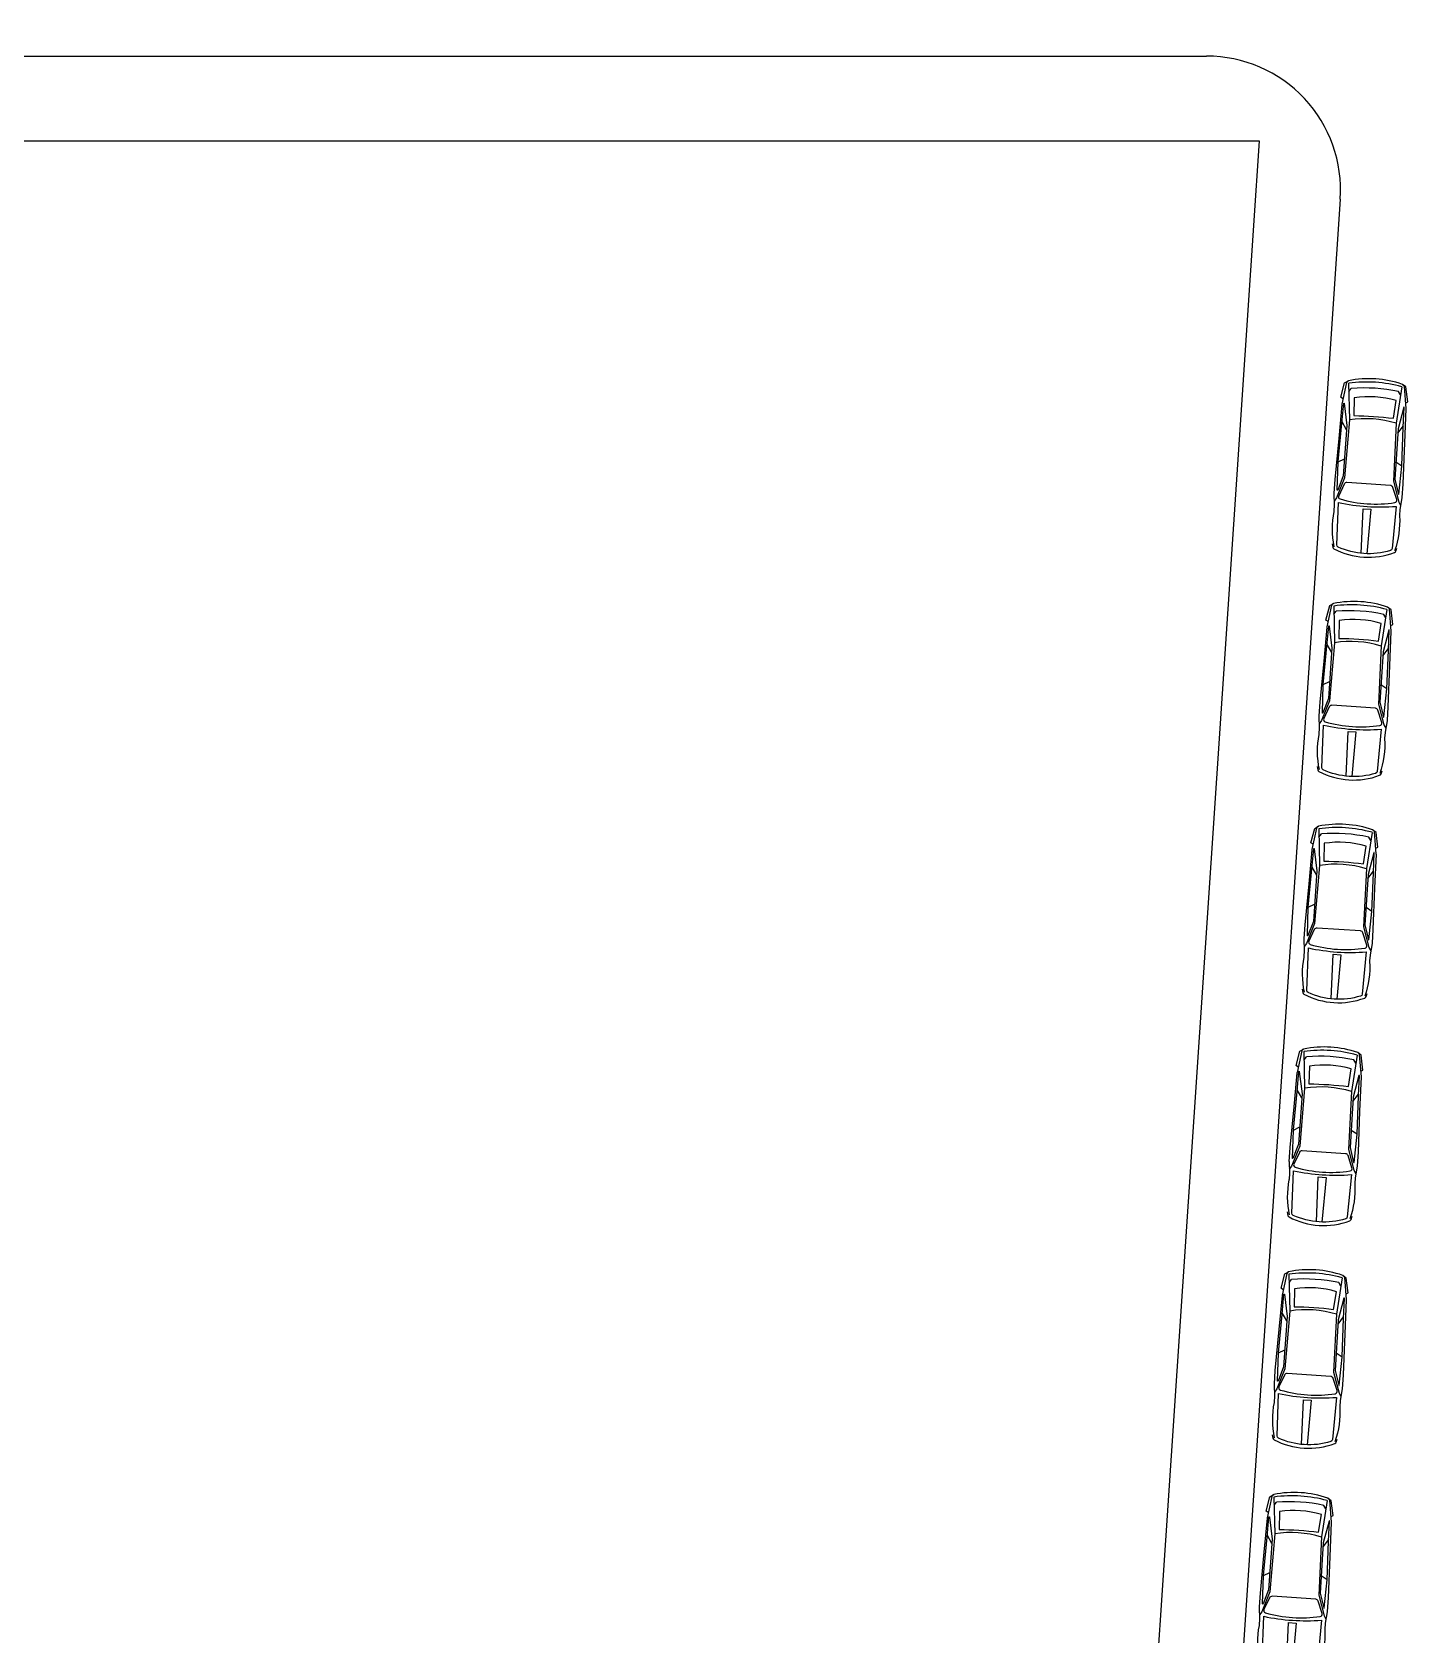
# Model space of a CAD drawing. Extents: x -30 to 1202, y 231 to 898.
# Drawn here: x 132.56 to 163.5, y 320.77 to 356.67 of the extents above; entities that cross this region are included whole.
import ezdxf

# ---------------------------------------------------------------- set-up
doc = ezdxf.new("R2010")
doc.units = 0
doc.header["$LTSCALE"] = 0.04
doc.layers.get('0').update_dxf_attribs({"linetype": 'CONTINUOUS'})
doc.layers.add('0.5', color=5, linetype='CONTINUOUS')
doc.layers.add('PISOS', color=1, linetype='CONTINUOUS')

# ---------------------------------------------------------------- blocks, each defined once
blk = doc.blocks.new('Aupln001')
for p, q in [((-2.093, 0.72), (-2.17, 0.582)), ((-3.678, 0.587), (-3.751, 0.537)), ((-2.821, 0.58), (-2.994, 0.694)), ((-3.678, -0.575), (-3.75, -0.526)), ((-2.821, -0.568), (-2.994, -0.682)), ((-2.093, -0.708), (-2.17, -0.571))]:
    blk.add_line(p, q)
for points in [[(-3.506, 0.706), (-3.537, 0.756), (-3.865, 0.694), (-3.918, 0.613, -0.296775), (-3.875, 0.651), (-3.386, 0.724, -0.031441), (-3.379, 0.725), (-2.615, 0.743, 0.001455), (-2.615, 0.743), (-1.694, 0.77, -0.007326), (-1.692, 0.77), (-1.386, 0.77, -0.025363), (-1.38, 0.77), (-1.12, 0.743, 0.024637), (-1.115, 0.743), (-0.986, 0.743, 0.032795), (-0.973, 0.743, -0.100755), (-0.189, 0.686)], [(-0.253, -0.723), (-0.177, -0.703, 0.226888), (-0.143, -0.674, 0.214205), (-0.149, 0.687, 0.224603), (-0.183, 0.716), (-0.253, 0.734)], [(-3.506, -0.695), (-3.537, -0.745), (-3.865, -0.683), (-3.918, -0.602, 0.296775), (-3.875, -0.64), (-3.386, -0.713, 0.031441), (-3.379, -0.714), (-2.615, -0.732, -0.001455), (-2.615, -0.732), (-1.694, -0.759, 0.007326), (-1.692, -0.759), (-1.386, -0.759, 0.025363), (-1.38, -0.758), (-1.12, -0.732, -0.024637), (-1.115, -0.732), (-0.986, -0.731, -0.032795), (-0.973, -0.732, 0.100755), (-0.189, -0.675)]]:
    blk.add_lwpolyline(points, format="xyb")
for points in [[(-3.862, 0.603), (-3.043, 0.531), (-1.74, 0.554), (-1.283, 0.705), (-1.209, 0.752)], [(-0.079, -0.058), (-1.081, -0.081), (-1.081, 0.092), (-0.079, 0.069)], [(-3.862, -0.592), (-3.043, -0.52), (-1.74, -0.543), (-1.283, -0.693), (-1.209, -0.741)]]:
    blk.add_lwpolyline(points)
for points in [[(-2.957, 0.695, -0.001613), (-2.958, 0.695), (-3.408, 0.684, 0.898845), (-3.409, 0.674), (-2.916, 0.579), (-1.785, 0.584), (-1.458, 0.686, 0.843434), (-1.459, 0.696), (-2.092, 0.72, 0.016499), (-2.095, 0.72)], [(-3.545, -0.447), (-3.146, -0.429, -0.030108), (-3.146, 0.459), (-3.545, 0.494, 0.109099)], [(-1.264, 0.62, 0.460891), (-1.334, 0.657), (-1.603, 0.551, 0.30819), (-1.642, 0.494), (-1.642, -0.482, 0.30819), (-1.603, -0.54), (-1.334, -0.646, 0.460891), (-1.264, -0.609, 0.109577)], [(-0.233, -0.616), (-1.183, -0.643, 0.072437), (-1.183, 0.654), (-0.233, 0.627, -0.304109), (-0.186, 0.593, -0.182739), (-0.186, -0.582, -0.304109)], [(-2.957, -0.683, 0.001613), (-2.958, -0.683), (-3.408, -0.673, -0.898845), (-3.409, -0.663), (-2.916, -0.568), (-1.785, -0.573), (-1.458, -0.675, -0.843434), (-1.459, -0.685), (-2.092, -0.708, -0.016499), (-2.095, -0.708)]]:
    blk.add_lwpolyline(points, format="xyb", close=True)
for centre, radius, start, end in [((-1.703, 0.006), 2.297, 164.6672, 195.3328), ((-1.004, 0.006), 2.92, 168.1984, 191.8016), ((-0.075, 0.009), 3.714, 171.8338, 188.2809), ((-0.749, -0.001), 2.352, 166.9232, 192.7419)]:
    blk.add_arc(centre, radius, start, end)

msp = doc.modelspace()

# ---------------------------------------------------------------- linework, layer by layer
at = {"layer": '0.5'}
msp.add_arc((241.645, 369.36), 80.587, 170.55784, 170.55784, dxfattribs=at)
at = {"layer": 'PISOS'}
for p, q in [((116.759, 356.132), (158.856, 356.132)), ((118.859, 354.232), (160.032, 354.232)), ((160.032, 354.232), (155.131, 281.082)), ((161.849, 352.931), (157.175, 283.181))]:
    msp.add_line(p, q, dxfattribs=at)
msp.add_arc((158.856, 353.132), 3, 356.1666, 90, dxfattribs=at)

# ---------------------------------------------------------------- block references
at = {"layer": 'PISOS', "rotation": 266.1665548336612}
for p in [(162.368, 344.912), (162.034, 339.923), (161.699, 334.935), (161.365, 329.946), (161.031, 324.957), (160.696, 319.968)]:
    msp.add_blockref('Aupln001', p, dxfattribs=at)

doc.saveas('drawing.dxf')
